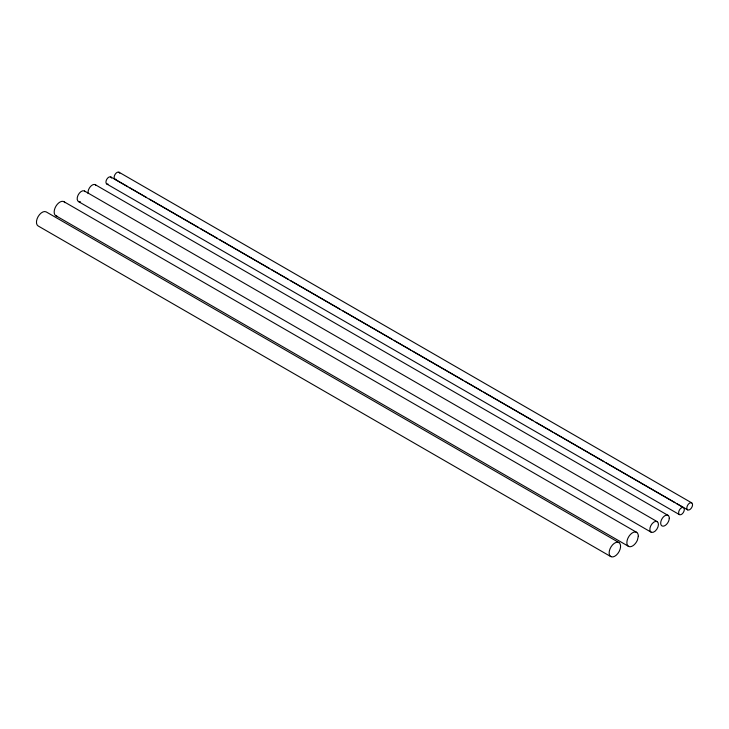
<?xml version="1.0" encoding="UTF-8"?>
<svg xmlns="http://www.w3.org/2000/svg" width="729" height="729" viewBox="0 0 729 729"><rect width="100%" height="100%" fill="white"/><g stroke="black" fill="none" stroke-linecap="round" stroke-linejoin="round"><path stroke-width="1.09" d="M119.027 172.226L691.712 502.864A4.046 2.342 -60 0 1 690.427 509.143A4.046 2.342 -60 0 1 686.918 507.12A4.046 2.342 -60 0 1 691.712 502.864M114.972 179.243L127.794 186.642M129.762 187.781L146.52 197.459M149.472 199.163L198.762 227.612M200.73 228.751L217.488 238.429M219.456 239.568L269.73 268.591M271.698 269.73L288.456 279.398M290.424 280.537L339.714 308.996M342.666 310.7L391.956 339.158M393.924 340.297L410.682 349.966M412.65 351.105L462.924 380.128M464.892 381.267L481.65 390.944M483.628 392.084L532.908 420.533M535.87 422.246L552.618 431.914M554.596 433.053L603.876 461.512M605.854 462.651L674.844 502.481M676.822 503.621L687.666 509.881M110.808 176.974L683.492 507.612A4.046 2.342 -60 0 1 682.207 513.881A4.046 2.342 -60 0 1 678.708 511.858A4.046 2.342 -60 0 1 683.492 507.612M106.762 183.99L679.446 514.628M95.417 184.783L668.101 515.421M84.491 190.998L657.175 521.636A6.078 3.508 -60 0 1 655.253 531.049A6.078 3.508 -60 0 1 649.995 528.006A6.078 3.508 -60 0 1 657.175 521.636M78.413 201.523L651.106 532.161M64.088 201.778L636.772 532.416M55.705 215.629L628.389 546.267M618.912 542.558A8.101 4.675 -60 0 0 609.335 551.051A8.101 4.675 -60 0 0 616.342 555.106A8.101 4.675 -60 0 0 618.912 542.558L46.228 211.92A8.101 4.675 -60 0 0 38.127 216.595A8.101 4.675 -60 0 0 38.127 225.954L610.811 556.591M88.127 193.568L88.009 192.347A6.078 3.508 -60 0 1 91.298 185.749A6.078 3.508 -60 0 1 96.073 185.448M80.345 201.687A6.078 3.508 -60 0 1 78.049 195.208A6.078 3.508 -60 0 1 85.175 191.636M108.047 184.1A4.046 2.342 -60 0 1 106.762 179.316A4.046 2.342 -60 0 1 111.546 178.031M64.954 202.689A8.101 4.675 -60 0 0 58.612 202.999A8.101 4.675 -60 0 0 54.174 211.775L54.311 213.406A8.101 4.675 -60 0 0 56.853 216.066M116.257 179.361A4.046 2.342 -60 0 1 114.972 174.568A4.046 2.342 -60 0 1 119.766 173.283M638.303 536.28L637.438 540.052A8.101 4.675 -60 0 1 631.633 546.413A8.101 4.675 -60 0 1 627.004 544.044L626.858 542.412A8.101 4.675 -60 0 1 632.043 533.072A8.101 4.675 -60 0 1 638.167 534.639L638.303 536.28M669.277 518.292L669.167 517.071A6.078 3.508 -60 0 0 664.538 515.959A6.078 3.508 -60 0 0 660.693 522.985L660.811 524.206A6.078 3.508 -60 0 0 665.431 525.308A6.078 3.508 -60 0 0 669.277 518.292"/></g></svg>
